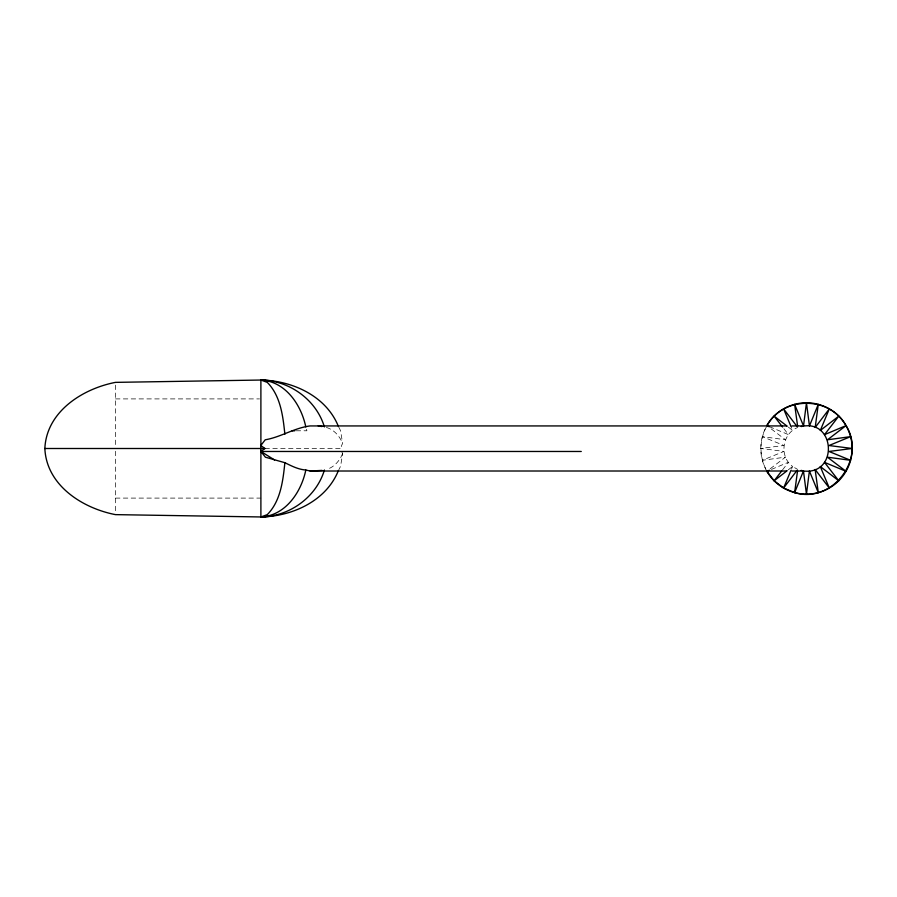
<?xml version="1.0" encoding="UTF-8"?>
<svg xmlns="http://www.w3.org/2000/svg" width="897" height="897" viewBox="0 0 897 897"><rect width="100%" height="100%" fill="white"/><g stroke="black" fill="none" stroke-linecap="round" stroke-linejoin="round"><path stroke-width="0.67" stroke-dasharray="4.49 3.36" d="M341.578 451.404L342.62 453.512L340.602 466.216L338.831 469.759M766.386 426.849C759.198 440.169 759.198 456.775 766.386 470.095M791.535 469.019L792.6 466.485C778.977 456.64 782.061 433.397 797.792 427.454M342.62 453.512C339.728 460.722 334.2 467.247 326.508 469.456M338.831 427.241L340.602 430.784L342.609 443.432L341.589 445.473L341.589 448.5L262.283 448.5M782.532 469.905L788.407 462.28L770.691 469.725M788.261 469.849L792.6 466.485L797.736 469.456M770.164 468.817L785.447 457.145L762.327 460.296L783.922 451.404L760.768 448.466L783.922 445.473L762.327 436.648L785.469 439.743L767.978 426.456M115.478 398.907L259.491 398.907M296.167 430.784L306.909 430.784L306.169 428.205M115.478 498.093L260.892 498.093M769.424 426.68L788.441 434.608L783.395 428.093M326.407 427.454C334.121 429.685 339.716 436.177 342.609 443.432M788.295 427.062L792.645 430.414L791.053 426.624M115.478 385.127L115.478 447.121M115.478 451.258L115.478 511.873M766.89 471.317A45.691 45.691 0 0 1 766.251 426.781"/><path stroke-width="1.35" d="M581.267 451.471L260.892 451.471L265.411 457.201L284.876 462.695C282.981 480.758 280.671 501.109 267.272 514.631L260.892 516.964L115.478 514.631C82.423 508.218 46.498 485.355 44.85 448.5C46.498 411.645 82.423 388.782 115.478 382.369L260.892 380.036C292.063 380.563 325.936 395.824 338.247 426.064M797.545 470.824L794.63 492.61C831.956 504.204 866.894 458.67 846.028 425.627C830.028 395.869 782.89 395.869 766.89 425.627L769.424 426.68M786.49 471.003L310.104 471.015L305.821 470.017C301.269 492.161 285.414 515.708 260.892 516.964L260.892 380.036C289.226 380.373 316.204 399.602 324.4 426.927M324.422 470.017C316.237 497.364 289.249 516.627 260.892 516.964C292.063 516.437 325.936 501.176 338.247 470.936M791.008 470.286L783.608 488.035L794.63 492.61L803.465 471.003C838.493 475.242 835.544 418.417 801.223 426.546M796.906 470.555L783.608 488.035L774.145 480.781L766.89 471.317L769.424 470.252M260.892 445.417L265.22 439.799C280.929 437.097 294.205 427.97 309.97 425.94L786.546 425.929M781.702 470.992L774.145 480.781L787.174 470.69M260.892 451.449L264.963 448.5L260.892 445.596M322.001 470.409L310.104 471.015M792.04 425.94L801.66 425.94M292.13 430.784L294.821 430.784M44.85 448.5L264.963 448.5M791.984 471.015L801.604 471.015M305.821 470.017C298.309 469.49 291.503 465.969 284.876 462.695M318.222 425.929L321.933 426.535M274.605 459.982L260.915 451.471M801.167 470.387L803.465 471.003L806.459 494.157L809.397 471.015L818.288 492.61L815.126 469.479L829.299 488.035L820.273 466.518L838.762 480.781L824.478 462.336L846.028 471.317L827.449 457.201L850.591 460.296L828.996 451.471L852.15 448.466L828.996 445.529L850.591 436.648L827.471 439.799L846.028 425.627L824.511 434.653L838.762 416.163L820.318 430.459L829.299 408.897L815.182 427.477L818.288 404.334L809.453 425.94L806.459 402.775L803.521 425.929L794.63 404.334L797.601 426.097M787.207 426.221L774.145 416.163L782.554 427.017M796.951 426.367L783.608 408.897L791.053 426.624M305.799 426.927C301.246 404.794 285.392 381.292 260.892 380.036L267.272 382.369C280.66 395.88 282.97 416.197 284.876 434.238M766.89 425.627A45.691 45.691 0 0 1 835.825 413.472A45.691 45.691 0 0 1 835.825 483.472A45.691 45.691 0 0 1 766.89 471.317"/></g></svg>
